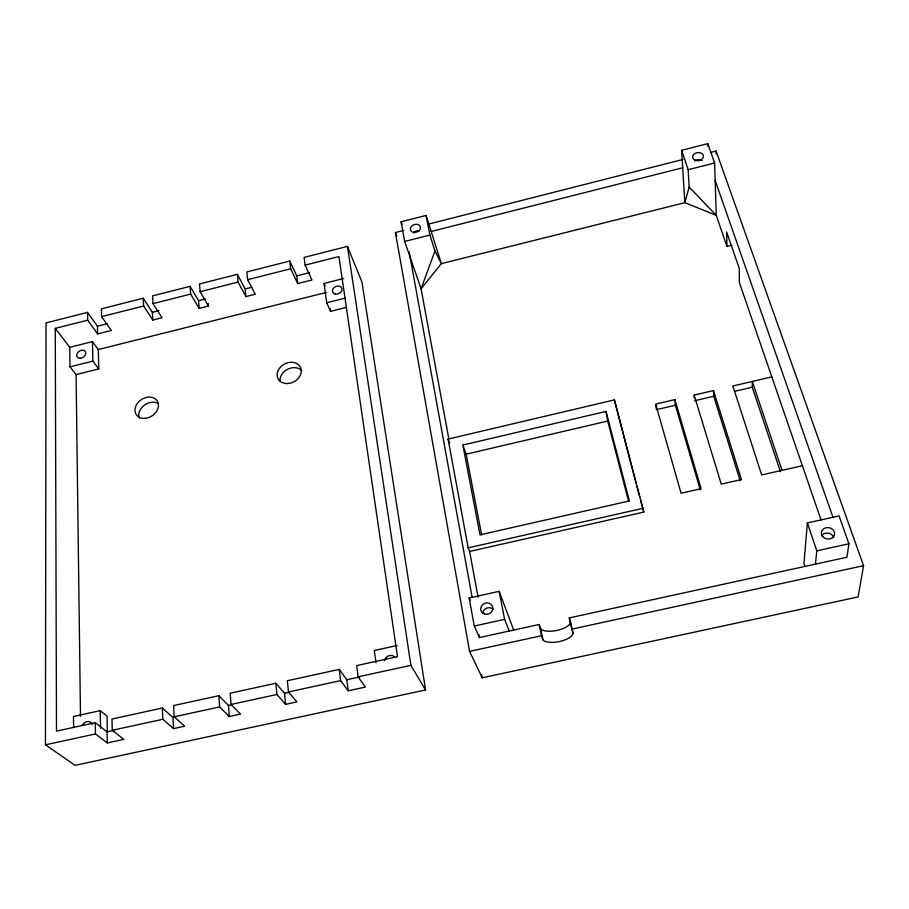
<?xml version="1.0" encoding="UTF-8"?>
<svg xmlns="http://www.w3.org/2000/svg" width="909" height="909" viewBox="0 0 909 909"><rect width="100%" height="100%" fill="white"/><g stroke="black" fill="none" stroke-linecap="round" stroke-linejoin="round"><path stroke-width="1.36" d="M208.468 306.038L200.105 291.709L199.525 283.949L237.351 274.348L238.078 282.085L245.885 296.607L255.27 294.243L247.612 279.677L246.839 271.939L289.755 261.042L290.687 268.769L297.72 283.563L311.935 279.983L305.117 265.121L304.129 257.395L347.454 246.396L361.93 281.983L425.56 689.965L75.106 765.344L45.45 744.812L46.052 322.911L87.514 312.389L97.456 326.217L97.638 333.933L111.375 330.478L101.592 316.65L101.399 308.855L143.247 298.232L152.394 312.344L152.792 320.048L162.029 317.73L152.996 303.629L152.598 295.868L190.106 286.335L198.582 300.686L199.151 308.378L208.468 306.038L208.263 303.47M780.422 471.703L752.277 387.223L752.311 381.45L782.001 470.351M513.653 629.948L499.155 591.339L469.18 597.997L474.248 626.04L479.452 637.539L539.173 624.494L541.525 635.732L542.968 639.902L544.411 641.072A15.658 6.045 -11.3 0 0 559.535 641.504A15.658 6.045 -11.3 0 0 572.431 634.993L573 633.38L569.261 617.915L846.927 557.251L848.904 543.787L839.064 515.892L807.374 522.925L803.965 563.648L804.851 566.318M815.453 564.125L816.793 550.831L807.374 522.925M710.565 152.462L716.076 151.064L863.55 565.682L858.13 596.929L482.247 677.773L469.567 651.378L395.415 232.511L403.676 230.409M732.075 245.169L726.95 246.43L716.258 215.353L714.622 163.006L707.793 143.656L681.636 150.315L688.17 169.699L689.147 187.015L684.852 202.662L441.354 263.633L421.083 288.778L448.83 438.865M569.261 617.915L570.511 622.211L569.954 623.835A15.578 6.124 -11.3 0 1 557.126 630.391A15.578 6.124 -11.3 0 1 542.082 629.914L540.628 628.721L539.173 624.494M434.979 250.975L421.083 288.778L404.664 241.453L401.108 221.796L426.082 215.433L441.354 263.633L434.979 250.975L429.9 235.067L426.082 215.433M428.446 224.125L683.045 159.45M431.173 231.5L682.704 167.779M113.875 730.359L107.035 731.847L95.275 722.678L56.494 731.143L55.267 328.376L87.662 320.173L97.638 333.933M101.592 316.65L143.611 306.003L152.792 320.048M152.996 303.629L190.651 294.096L199.151 308.378M200.105 291.709L238.078 282.085M247.612 279.677L290.687 268.769M305.117 265.121L338.932 256.554L397.483 656.673L356.68 665.593L358.123 676.83L365.338 687.09L348.158 690.806L340.636 680.636L339.273 669.388L287.358 680.727L288.471 691.976L296.925 701.896L285.596 704.35L276.938 694.476L275.882 683.238L230.204 693.215L231.045 704.464L240.521 714.11L229.295 716.542L219.626 706.941L218.842 695.692L173.608 705.566L174.176 716.826L184.641 726.2L173.528 728.609L162.87 719.28L162.347 708.031L111.966 719.03L112.261 730.291L123.783 739.369L107.296 742.937L95.479 733.938L45.45 744.812M404.664 241.453L429.9 235.067M688.17 169.699L714.622 163.006M97.456 326.217L107.035 323.797M152.394 312.344L158.973 310.685M198.582 300.686L205.207 299.004M237.351 274.348L245.135 288.926L251.816 287.244M289.755 261.042L296.766 275.893L309.639 272.643M69.788 347.306L92.457 341.614L98.297 349.545L98.763 368.952L76.083 374.599L69.982 366.827L69.788 347.306L55.267 328.376M346.352 307.367L330.558 311.298L326.695 302.765L324.047 283.426L343.761 278.472M98.297 349.545L326.524 292.391M69.982 366.827L92.866 361.123L98.763 368.952M326.695 302.765L345.284 298.129M448.103 439.081L614.382 399.903L643.777 512.097L469.635 551.433L468.169 547.854L448.103 439.081L449.603 443.035M462.863 445.058L606.042 411.425L629.38 500.95L479.986 534.867L462.863 445.058L466.169 454.182L481.634 534.924M674.876 399.608L655.673 404.107L681.08 493.223L701.123 488.678L674.876 399.608L675.376 405.221L700.271 489.871M694.146 395.085L713.474 390.563L741.426 479.543L721.246 484.122L694.146 395.085L694.328 397.915M771.821 376.871L732.859 386.007L761.685 474.952L802.386 465.726M466.169 454.182L607.701 421.06L606.042 411.425M656.298 409.686L675.376 405.221M694.51 400.744L713.713 396.256L713.474 390.563M734.347 391.415L752.277 387.223M468.169 547.854L643.22 508.256M474.248 626.04L504.597 619.37L509.245 631.028M816.793 550.831L848.904 543.787M107.387 731.677L107.012 716.099L100.217 710.633L73.493 716.485L73.606 727.348M397.097 645.515L374.326 650.503L375.996 662.706M469.567 651.378L541.525 635.732M571.761 629.153L863.55 565.682M112.261 730.291L162.87 719.28M174.176 716.826L219.626 706.941M231.045 704.464L276.938 694.476M288.471 691.976L340.636 680.636M358.123 676.83L410.902 665.354L425.56 689.965M162.347 708.031L172.96 717.519L175.732 716.917M218.842 695.692L228.477 705.452L232.204 704.634M275.882 683.238L284.517 693.26L289.528 692.181M339.273 669.388L346.795 679.727L359.941 676.875M689.147 187.015L716.258 215.353L684.852 202.662L681.636 150.315M324.047 283.426L325.149 285.892M469.18 597.997L470.226 600.372M395.415 232.511L396.801 236.42M715.167 180.471L833.099 517.687M821.066 520.028L739.392 282.597L739.267 268.428L726.643 231.988L726.95 246.43M401.108 221.796L402.028 224.443M713.713 396.256L740.21 480.816M636.141 483.395L614.382 399.903M636.868 486.122L639.777 497.064M640.504 499.791L643.777 512.097M607.701 421.06L628.698 501.677M570.511 622.211L573 633.38M540.628 628.721L542.968 639.902M499.155 591.339L504.597 619.37M469.635 551.433L478.111 597.315M409.13 251.657L472.123 597.338M478.952 634.777L479.452 637.539M481.736 674.978L482.247 677.773M347.454 246.396L410.902 665.354M330.183 308.549L330.558 311.298M296.766 275.893L297.72 283.563M346.795 679.727L348.158 690.806M655.832 405.505L656.139 408.289M245.135 288.926L245.885 296.607M284.517 693.26L285.596 704.35M228.477 705.452L229.295 716.542M190.106 286.335L190.651 294.096M172.96 717.519L173.528 728.609M143.247 298.232L143.611 306.003M707.793 143.656L707.895 146.36M716.076 151.064L716.156 153.86M107.035 731.847L107.296 742.937M92.457 341.614L92.866 361.123M100.217 710.633L100.581 728.279M87.514 312.389L87.662 320.173M95.275 722.678L95.479 733.938M76.083 374.599L80.492 716.212M482.713 613.2A6.147 5.659 -22.4 0 1 493.417 609.439M821.543 535.833A6.636 5.704 8.9 0 1 828.019 533.117A6.636 5.704 8.9 0 1 833.689 537.367M413.504 232.943A5.159 3.966 -19.4 0 1 419.401 230.795M694.601 160.995A5.42 4.056 -8 0 1 702.214 160.598M384.643 660.695A5.886 5.374 -36.5 0 1 394.813 657.127M280.086 381.098A12.487 10.01 -27.5 0 1 287.812 369.156A12.487 10.01 -27.5 0 1 301.765 370.588M139.236 418.129A12.453 9.681 -33.6 0 1 144.145 405.346A12.453 9.681 -33.6 0 1 158.257 403.516M82.355 725.359A5.988 4.897 -49.8 0 1 87.662 721.541A5.988 4.897 -49.8 0 1 92.218 724.518M695.26 160.325A5.454 4.068 -8.1 0 0 703.452 156.337A5.454 4.068 -8.1 0 0 695.362 153.235A5.454 4.068 -8.1 0 0 695.26 160.325M484.679 614.143A6.193 5.693 -22.5 0 0 492.792 607.269A6.193 5.693 -22.5 0 0 482.827 604.44A6.193 5.693 -22.5 0 0 484.679 614.143M823.44 537.31A6.681 5.738 8.7 0 0 834.485 534.844A6.681 5.738 8.7 0 0 826.054 527.709A6.681 5.738 8.7 0 0 823.44 537.31M413.561 232.431A5.193 3.977 -19.5 0 0 420.435 227.114A5.193 3.977 -19.5 0 0 412.266 225.637A5.193 3.977 -19.5 0 0 413.561 232.431M287.267 383.53A12.567 10.044 -27.4 0 0 300.481 367.372A12.567 10.044 -27.4 0 0 279.824 367.804A12.567 10.044 -27.4 0 0 287.267 383.53M144.179 418.379A12.521 9.715 -33.5 0 0 157.893 402.255A12.521 9.715 -33.5 0 0 138.032 402.551A12.521 9.715 -33.5 0 0 144.179 418.379M80.151 358.248A4.897 3.636 -33.5 0 0 85.639 352.067A4.897 3.636 -33.5 0 0 77.992 352.238A4.897 3.636 -33.5 0 0 80.151 358.248M335.353 294.027A4.943 3.852 -23.5 0 0 342 288.88A4.943 3.852 -23.5 0 0 334.376 287.335A4.943 3.852 -23.5 0 0 335.353 294.027"/></g></svg>
